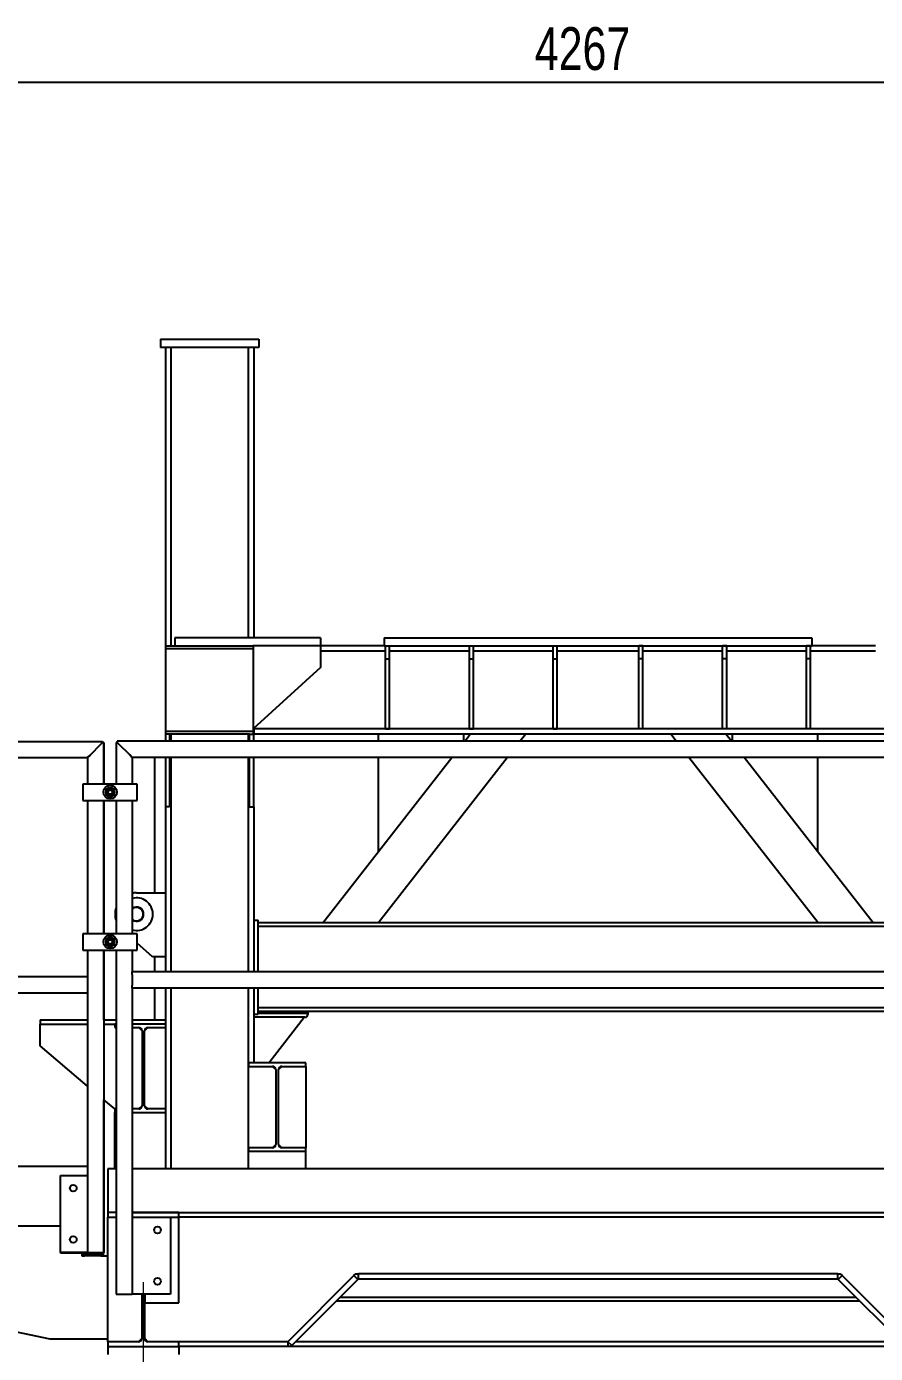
# Model space of a CAD drawing. Header units: millimetres. Extents: x 1293 to 41893, y 1011 to 26911.
# Drawn here: x 25349 to 27334, y 6389 to 9490 of the extents above; entities that cross this region are included whole.
import ezdxf

# ---------------------------------------------------------------- set-up
doc = ezdxf.new("R2010")
doc.units = ezdxf.units.MM
doc.header["$LTSCALE"] = 50
doc.linetypes.add('CENTERX2', pattern=[20.32, 12.7, -2.54, 2.54, -2.54])
for name, color, linetype in [('CAPA_1', 7, 'Continuous'), ('CLIP_BAR', 5, 'Continuous'), ('PASILLOS', 2, 'Continuous')]:
    doc.layers.add(name, color=color, linetype=linetype)
doc.styles.add('SLDTEXTSTYLE0', font='TXT', dxfattribs={"width": 0.75})
doc.dimstyles.new('SLDDIMSTYLE0', dxfattribs={"dimtxt": 100, "dimasz": 100, "dimexe": 0, "dimexo": 0.0625, "dimgap": 25, "dimtad": 2, "dimdec": 0, "dimrnd": 1e-09, "dimzin": 12, "dimdsep": 46, "dimtxsty": 'SLDTEXTSTYLE0', "dimsah": 1, "dimcen": 0.09, "dimadec": 0, "dimazin": 3, "dimtfac": 1, "dimtdec": 0, "dimtofl": 0, "dimtmove": 0, "dimatfit": 3, "dimfxl": 1, "dimfrac": 2, "dimtolj": 1, "dimtzin": 12, "dimarcsym": 0})

# ---------------------------------------------------------------- blocks, each defined once
blk = doc.blocks.new('_D_4')
at = {"layer": 'CAPA_1', "transparency": 16777216}
for p, q in [((24551.9, 7876.9), (24551.9, 9409.4)), ((28818.8, 7876.9), (28818.8, 9409.4)), ((28818.8, 9359.4), (24551.9, 9359.4))]:
    blk.add_line(p, q, dxfattribs=at)
for points in [[(24551.9, 9359.4), (24651.9, 9344), (24651.9, 9374.8)], [(28818.8, 9359.4), (28718.8, 9374.8), (28718.8, 9344)]]:
    blk.add_solid(points, dxfattribs=at)
at = {"layer": 'CAPA_1', "transparency": 16777216, "insert": (26537.6, 9488.3), "char_height": 100, "attachment_point": 1, "style": 'SLDTEXTSTYLE0'}
blk.add_mtext('4267', dxfattribs=at)

msp = doc.modelspace()

# ---------------------------------------------------------------- linework, layer by layer
at = {"color": 7, "linetype": 'Continuous', "lineweight": 25}
for p, q in [((25662.3530188, 8759.3905175), (25662.3530188, 8758.8505175)), ((25662.3530188, 8759.3905175), (25892.3530188, 8759.3905175)), ((25662.3530188, 8758.8505175), (25662.3530188, 8739.8005175)), ((25892.3530188, 8758.8505175), (25662.3530188, 8758.8505175)), ((25892.3530188, 8759.3905175), (25892.3530188, 8758.8505175)), ((25892.3530188, 8758.8505175), (25892.3530188, 8739.8005175)), ((25892.3530188, 8739.8005175), (25662.3530188, 8739.8005175)), ((25674.2290188, 8739.8005175), (25674.2290188, 7836.2481405)), ((25686.8290188, 8739.8005175), (25686.8290188, 8042.4961405)), ((25867.8770188, 8739.8005175), (25867.8770188, 8061.5461405)), ((25880.4770188, 8739.8005175), (25880.4770188, 8061.5461405)), ((25695.8530188, 8061.5461405), (25695.8530188, 8042.4961405)), ((26036.853019, 8061.5461405), (25695.8530188, 8061.5461405)), ((26036.853019, 8061.5461405), (26036.853019, 8042.4961405)), ((26185.3530188, 8061.5505175), (26185.3530188, 8042.5005175)), ((26185.3530188, 8061.5505175), (27185.3530188, 8061.5505175)), ((27185.3530188, 8061.5505175), (27185.3530188, 8042.5005175)), ((25675.4990188, 8036.1961405), (25675.4990188, 8042.4961405)), ((25675.4990188, 8042.4961405), (25879.2070188, 8042.4961405)), ((25675.4990188, 7842.5481405), (25675.4990188, 8036.1961405)), ((25675.4990188, 8036.1961405), (25879.2070188, 8036.1961405)), ((26036.853019, 8042.4961405), (25879.2070188, 8042.4961405)), ((25879.2070188, 8042.4961405), (25879.2070188, 8036.1961405)), ((25879.2070188, 8036.1961405), (25879.2070188, 7842.5481405)), ((26185.3530188, 8042.5005175), (26036.853019, 8042.5005175)), ((26036.853019, 8042.4961405), (26036.853019, 7992.4961405)), ((26185.3530188, 8042.5005175), (27185.3530188, 8042.5005175)), ((26188.5905188, 8042.5005175), (26198.1155188, 8042.5005175)), ((26188.5905188, 8012.5005175), (26188.5905188, 8042.5005175)), ((26198.1155188, 8012.5005175), (26198.1155188, 8042.5005175)), ((26384.5905188, 8012.5005175), (26384.5905188, 8042.5005175)), ((26384.5905188, 8042.5005175), (26394.1155188, 8042.5005175)), ((26394.1155188, 8012.5005175), (26394.1155188, 8042.5005175)), ((26580.5905188, 8042.5005175), (26590.1155188, 8042.5005175)), ((26580.5905188, 8012.5005175), (26580.5905188, 8042.5005175)), ((26590.1155188, 8012.5005175), (26590.1155188, 8042.5005175)), ((26780.5905188, 8012.5005175), (26780.5905188, 8042.5005175)), ((26790.1155188, 8042.5005175), (26780.5905188, 8042.5005175)), ((26790.1155188, 8012.5005175), (26790.1155188, 8042.5005175)), ((26986.1155188, 8042.5005175), (26976.5905188, 8042.5005175)), ((26976.5905188, 8012.5005175), (26976.5905188, 8042.5005175)), ((26986.1155188, 8012.5005175), (26986.1155188, 8042.5005175)), ((27172.5905188, 8012.5005175), (27172.5905188, 8042.5005175)), ((27182.1155188, 8042.5005175), (27172.5905188, 8042.5005175)), ((27182.1155188, 8012.5005175), (27182.1155188, 8042.5005175)), ((27333.8530185, 8042.5005175), (27185.3530188, 8042.5005175)), ((26188.5905188, 8029.9005175), (26036.853019, 8029.9005175)), ((26188.5905188, 7848.8525175), (26188.5905188, 8012.5005175)), ((26188.5905188, 8012.5005175), (26198.1155188, 8012.5005175)), ((26384.5905188, 8029.9005175), (26198.1155188, 8029.9005175)), ((26198.1155188, 7848.8525175), (26198.1155188, 8012.5005175)), ((26384.5905188, 8012.5005175), (26394.1155188, 8012.5005175)), ((26384.5905188, 7848.8525175), (26384.5905188, 8012.5005175)), ((26580.5905188, 8029.9005175), (26394.1155188, 8029.9005175)), ((26394.1155188, 7848.8525175), (26394.1155188, 8012.5005175)), ((26580.5905188, 8012.5005175), (26590.1155188, 8012.5005175)), ((26580.5905188, 7848.8525175), (26580.5905188, 8012.5005175)), ((26780.5905188, 8029.9005175), (26590.1155188, 8029.9005175)), ((26590.1155188, 7848.8525175), (26590.1155188, 8012.5005175)), ((26790.1155188, 8012.5005175), (26780.5905188, 8012.5005175)), ((26780.5905188, 7848.8525175), (26780.5905188, 8012.5005175)), ((26976.5905188, 8029.9005175), (26790.1155188, 8029.9005175)), ((26790.1155188, 7848.8525175), (26790.1155188, 8012.5005175)), ((26986.1155188, 8012.5005175), (26976.5905188, 8012.5005175)), ((26976.5905188, 7848.8525175), (26976.5905188, 8012.5005175)), ((27172.5905188, 8029.9005175), (26986.1155188, 8029.9005175)), ((26986.1155188, 7848.8525175), (26986.1155188, 8012.5005175)), ((27182.1155188, 8012.5005175), (27172.5905188, 8012.5005175)), ((27172.5905188, 7848.8525175), (27172.5905188, 8012.5005175)), ((27333.8530185, 8029.9005175), (27182.1155188, 8029.9005175)), ((27182.1155188, 7848.8525175), (27182.1155188, 8012.5005175)), ((26036.853019, 7992.4961405), (25879.2070188, 7848.8481405)), ((25880.4770188, 7850.0053723), (25880.4770188, 7836.2481405)), ((27490.2290188, 7848.8525175), (25880.4770188, 7848.8525175)), ((26188.5905188, 7848.8525175), (26198.1155188, 7848.8525175)), ((26384.5905188, 7848.8525175), (26394.1155188, 7848.8525175)), ((26580.5905188, 7848.8525175), (26590.1155188, 7848.8525175)), ((26790.1155188, 7848.8525175), (26780.5905188, 7848.8525175)), ((26986.1155188, 7848.8525175), (26976.5905188, 7848.8525175)), ((27182.1155188, 7848.8525175), (27172.5905188, 7848.8525175)), ((25683.7540188, 7836.2481405), (25674.2290188, 7836.2481405)), ((25674.2290188, 7836.2481405), (25674.2290188, 7819.8445175)), ((25879.2070188, 7842.5481405), (25675.4990188, 7842.5481405)), ((25675.4990188, 7836.2481405), (25675.4990188, 7842.5481405)), ((25683.7540188, 7836.2481405), (25683.7540188, 7819.8445175)), ((25870.9520188, 7836.2481405), (25683.7540188, 7836.2481405)), ((25686.8290188, 7836.2481405), (25686.8290188, 7819.8445175)), ((25867.8770188, 7836.2481405), (25867.8770188, 7819.8445175)), ((25870.9520188, 7819.8445175), (25870.9520188, 7836.2481405)), ((25870.9520188, 7836.2481405), (25880.4770188, 7836.2481405)), ((25879.2070188, 7842.5481405), (25879.2070188, 7836.2481405)), ((27490.2290188, 7836.2525175), (25880.4770188, 7836.2525175)), ((25880.4770188, 7819.8445175), (25880.4770188, 7836.2481405)), ((26171.5363618, 7836.2525175), (26171.5363618, 7819.8445175)), ((26371.5363618, 7819.8445175), (26371.5363618, 7836.2525175)), ((26373.7170272, 7819.8445175), (26386.5363618, 7836.2525175)), ((26502.6492778, 7819.8445175), (26515.4686124, 7836.2525175)), ((26868.0567597, 7819.8445175), (26855.2374251, 7836.2525175)), ((26996.9890103, 7819.8445175), (26984.1696758, 7836.2525175)), ((26999.1696758, 7836.2525175), (26999.1696758, 7819.8445175)), ((27199.1696758, 7819.8445175), (27199.1696758, 7836.2525175)), ((25674.2290188, 7781.7445175), (25674.2290188, 7666.2481405)), ((25683.7540188, 7781.7445175), (25683.7540188, 7666.2481405)), ((25686.8290188, 7781.7445175), (25686.8290188, 7280.8445175)), ((25867.8770188, 7781.7445175), (25867.8770188, 7280.8445175)), ((25870.9520188, 7666.2481405), (25870.9520188, 7781.7445175)), ((25880.4770188, 7666.2481405), (25880.4770188, 7781.7445175)), ((26042.1425325, 7395.4485175), (26343.9500448, 7781.7445175)), ((26171.0747831, 7395.4485175), (26472.8822955, 7781.7445175)), ((26171.5363618, 7781.7445175), (26171.5363618, 7561.0650666)), ((27199.6312544, 7395.4485175), (26897.8237421, 7781.7445175)), ((27328.5635051, 7395.4485175), (27026.7559927, 7781.7445175)), ((27199.1696758, 7561.0650666), (27199.1696758, 7781.7445175)), ((25683.7540188, 7666.2481405), (25674.2290188, 7666.2481405)), ((25674.2290188, 7666.2481405), (25674.2290188, 7280.8445175)), ((25870.9520188, 7666.2481405), (25880.4770188, 7666.2481405)), ((25880.4770188, 7666.2481405), (25880.4770188, 7280.8445175)), ((25606.5090188, 7465.7205175), (25674.2290188, 7465.7205175)), ((25621.7890722, 7411.4152193), (25622.6186442, 7411.4152193)), ((25622.6321343, 7419.9750175), (25621.803294, 7419.9750175)), ((25622.3837811, 7415.6336589), (25623.1837925, 7415.6336589)), ((25622.3839778, 7415.6844571), (25623.1839798, 7415.6844571)), ((25881.3530188, 7280.8445175), (25881.3530188, 7402.0705175)), ((25881.3530188, 7402.0705175), (25890.8780188, 7402.0705175)), ((25890.8780188, 7280.8445175), (25890.8780188, 7402.0705175)), ((27479.8280188, 7395.4485175), (25890.8780188, 7395.4485175)), ((27479.8280188, 7387.0665175), (25890.8780188, 7387.0665175)), ((25644.2290188, 7315.7205175), (25607.9970188, 7347.7086395)), ((25674.2290188, 7315.7205175), (25644.2290188, 7315.7205175)), ((25674.2290188, 7242.7445175), (25674.2290188, 6820.5705175)), ((25686.8290188, 7242.7445175), (25686.8290188, 6820.5705175)), ((25867.8770188, 7242.7445175), (25867.8770188, 6820.5705175)), ((25880.4770188, 7242.7445175), (25880.4770188, 7068.4505175)), ((25881.3530188, 7182.0705175), (25881.3530188, 7242.7445175)), ((25890.8780188, 7182.0705175), (25890.8780188, 7242.7445175)), ((27479.8280188, 7197.0745175), (25890.8780188, 7197.0745175)), ((25381.0280188, 7168.4955175), (25381.0280188, 7158.9705175)), ((25381.0280188, 7168.4955175), (25492.2390188, 7168.4955175)), ((25530.3390188, 7168.4955175), (25558.6550188, 7168.4955175)), ((25596.7550188, 7168.4955175), (25674.2290188, 7168.4955175)), ((25880.4770188, 7188.5260961), (25881.3530188, 7189.6473249)), ((25880.4770188, 7184.4955175), (25881.3530188, 7184.4955175)), ((26000.6080988, 7174.9705175), (25880.4770188, 7174.9705175)), ((25881.3530188, 7182.0705175), (25890.8780188, 7182.0705175)), ((27479.8280188, 7188.6925175), (25890.8780188, 7188.6925175)), ((25890.8780188, 7184.4955175), (26006.9530188, 7184.4955175)), ((25915.5959458, 7068.4505175), (25998.8184907, 7174.9705175)), ((26006.2602363, 7184.4955175), (26009.5392921, 7188.6925175)), ((26006.9530188, 7184.4955175), (26006.9530188, 7181.3154375)), ((25381.0280188, 7158.9705175), (25492.2390188, 7158.9705175)), ((25381.0280188, 7108.1705175), (25381.0280188, 7158.9705175)), ((25530.3390188, 7158.9705175), (25558.6550188, 7158.9705175)), ((25530.3390188, 7158.9705175), (25555.6780188, 7158.9705175)), ((25555.6780188, 7158.9705175), (25555.6780188, 7150.5885175)), ((25558.6550188, 7158.9705175), (25555.6780188, 7158.9705175)), ((25555.6780188, 7150.5885175), (25558.6550188, 7150.5885175)), ((25674.2290188, 7158.9705175), (25596.7550188, 7158.9705175)), ((25596.7550188, 7150.5885175), (25611.8120188, 7150.5885175)), ((25611.8120188, 7150.5885175), (25619.4320188, 7142.9685175)), ((25619.4320188, 7142.9685175), (25619.4320188, 6968.2165175)), ((25625.2740188, 7142.9685175), (25632.8940188, 7150.5885175)), ((25625.2740188, 6968.2165175), (25625.2740188, 7142.9685175)), ((25632.8940188, 7150.5885175), (25674.2290188, 7150.5885175)), ((25492.2390188, 7014.2005655), (25381.0280188, 7108.1705175)), ((25868.6780188, 7068.4505175), (25868.6780188, 7060.0685175)), ((26002.0280188, 7068.4505175), (25868.6780188, 7068.4505175)), ((25868.6780188, 7060.0685175), (25924.8120188, 7060.0685175)), ((25868.6780188, 6870.0765175), (25868.6780188, 7060.0685175)), ((25924.8120188, 7060.0685175), (25932.4320188, 7052.4485175)), ((25932.4320188, 7052.4485175), (25932.4320188, 6877.6965175)), ((25938.2740188, 7052.4485175), (25945.8940188, 7060.0685175)), ((25938.2740188, 6877.6965175), (25938.2740188, 7052.4485175)), ((25945.8940188, 7060.0685175), (26002.0280188, 7060.0685175)), ((26002.0280188, 7060.0685175), (26002.0280188, 7068.4505175)), ((26002.0280188, 7060.0685175), (26002.0280188, 6870.0765175)), ((25555.6780188, 6960.5965175), (25530.3390188, 6982.0072108)), ((25555.6780188, 6960.5965175), (25555.6780188, 6952.2145175)), ((25558.6550188, 6960.5965175), (25555.6780188, 6960.5965175)), ((25555.6780188, 6820.5705175), (25555.6780188, 6952.2145175)), ((25555.6780188, 6952.2145175), (25558.6550188, 6952.2145175)), ((25611.8120188, 6960.5965175), (25596.7550188, 6960.5965175)), ((25596.7550188, 6952.2145175), (25674.2290188, 6952.2145175)), ((25619.4320188, 6968.2165175), (25611.8120188, 6960.5965175)), ((25632.8940188, 6960.5965175), (25625.2740188, 6968.2165175)), ((25674.2290188, 6960.5965175), (25632.8940188, 6960.5965175)), ((25868.6780188, 6870.0765175), (25868.6780188, 6861.6945175)), ((25924.8120188, 6870.0765175), (25868.6780188, 6870.0765175)), ((25868.6780188, 6820.5705175), (25868.6780188, 6861.6945175)), ((25868.6780188, 6861.6945175), (26002.0280188, 6861.6945175)), ((25932.4320188, 6877.6965175), (25924.8120188, 6870.0765175)), ((25945.8940188, 6870.0765175), (25938.2740188, 6877.6965175)), ((26002.0280188, 6870.0765175), (25945.8940188, 6870.0765175)), ((26002.0280188, 6861.6945175), (26002.0280188, 6870.0765175)), ((26002.0280188, 6820.5705175), (26002.0280188, 6861.6945175)), ((25539.5490188, 6820.5705175), (25539.5490188, 6718.9705175)), ((25558.6550188, 6820.5705175), (25539.5490188, 6820.5705175)), ((27773.9550188, 6820.5705175), (25596.7550188, 6820.5705175)), ((25558.6550188, 6718.9705175), (25539.5490188, 6718.9705175)), ((25539.5490188, 6718.9705175), (25539.5490188, 6707.7945175)), ((25539.5490188, 6707.7945175), (25558.6550188, 6707.7945175)), ((25539.5490188, 6416.7105175), (25539.5490188, 6707.7945175)), ((25705.1570188, 6718.9705175), (25596.7550188, 6718.9705175)), ((25596.7550188, 6718.9705175), (27773.9550188, 6718.9705175)), ((25685.6550188, 6707.7945175), (25705.1570188, 6707.7945175)), ((25705.1570188, 6707.7945175), (25705.1570188, 6718.9705175)), ((27665.5490188, 6707.7945175), (25705.1570188, 6707.7945175)), ((25705.1570188, 6507.7945175), (25705.1570188, 6707.7945175)), ((26114.9343781, 6571.2918768), (26119.1770188, 6575.5345175)), ((26119.1770188, 6575.5345175), (26125.1770188, 6575.5345175)), ((26125.1770188, 6562.8345175), (26125.1770188, 6575.5345175)), ((27245.5290188, 6575.5345175), (26125.1770188, 6575.5345175)), ((27245.5290188, 6575.5345175), (27251.5290188, 6575.5345175)), ((27245.5290188, 6562.8345175), (27245.5290188, 6575.5345175)), ((27251.5290188, 6575.5345175), (27255.7716595, 6571.2918768)), ((26114.9343781, 6571.2918768), (25960.3530188, 6416.7105175)), ((26123.9146342, 6562.3116207), (25969.3332749, 6407.7302614)), ((26123.9146342, 6562.3116207), (26114.9343781, 6571.2918768)), ((27245.5290188, 6562.8345175), (26125.1770188, 6562.8345175)), ((27246.7914033, 6562.3116207), (27255.7716595, 6571.2918768)), ((27246.7914033, 6562.3116207), (27401.3727626, 6407.7302614)), ((27255.7716595, 6571.2918768), (27410.3530188, 6416.7105175)), ((25619.0510188, 6527.7945175), (25619.0510188, 6424.3305175)), ((25625.6550188, 6424.3305175), (25625.6550188, 6527.7945175)), ((25625.6550188, 6527.7945175), (25625.6550188, 6507.7945175)), ((26073.817531, 6512.2145175), (27296.8885065, 6512.2145175)), ((26082.199531, 6520.5965175), (27288.5065065, 6520.5965175)), ((25625.6550188, 6507.7945175), (25705.1570188, 6507.7945175)), ((25619.0510188, 6424.3305175), (25611.4310188, 6416.7105175)), ((25625.6550188, 6424.3305175), (25633.2750188, 6416.7105175)), ((25611.4310188, 6416.7105175), (25539.5490188, 6416.7105175)), ((25539.5490188, 6416.7105175), (25539.5490188, 6405.5345175)), ((25539.5490188, 6405.5345175), (25705.1570188, 6405.5345175)), ((25539.5490188, 6405.5345175), (25539.5490188, 6386.4845175)), ((25705.1570188, 6416.7105175), (25633.2750188, 6416.7105175)), ((25705.1570188, 6405.5345175), (25705.1570188, 6416.7105175)), ((25960.3530188, 6416.7105175), (25705.1570188, 6416.7105175)), ((25960.3530188, 6405.5345175), (25705.1570188, 6405.5345175)), ((25705.1570188, 6405.5345175), (25705.1570188, 6386.4845175)), ((25960.3530188, 6416.7105175), (25960.3530188, 6405.5345175)), ((25969.3332749, 6407.7302614), (25960.3530188, 6416.7105175)), ((27410.3530188, 6405.5345175), (25960.3530188, 6405.5345175)), ((27392.3925065, 6416.7105175), (25978.313531, 6416.7105175))]:
    msp.add_line(p, q, dxfattribs=at)
for centre, radius, start, end in [((25606.5090188, 7415.7205175), 50, 90, 101.2493970063), ((25606.5090188, 7415.7205175), 38.1, 0, 104.8334701882), ((25606.5090188, 7415.7205175), 50, 163.1525885368, 196.8474114632), ((25606.5090188, 7415.7205175), 16.675, 0, 125.7992830677), ((25606.5090188, 7415.7205175), 15.875, 0, 127.9101659345), ((25606.5090188, 7415.7205175), 15.875, 232.0898340655, 0), ((25606.5090188, 7415.7205175), 38.1, 255.1665298118, 0), ((25606.5090188, 7415.7205175), 16.675, 234.2007169323, 0), ((26000.6080988, 7181.3154375), 6.34492, 270, 0), ((25611.8120188, 7142.9685175), 7.62, 0, 90), ((25632.8940188, 7142.9685175), 7.62, 90, 180), ((25924.8120188, 7052.4485175), 7.62, 0, 90), ((25945.8940188, 7052.4485175), 7.62, 90, 180), ((25611.8120188, 6968.2165175), 7.62, 270, 0), ((25632.8940188, 6968.2165175), 7.62, 180, 270), ((25924.8120188, 6877.6965175), 7.62, 270, 0), ((25945.8940188, 6877.6965175), 7.62, 180, 270), ((25611.4310188, 6424.3305175), 7.62, 270, 0), ((25633.2750188, 6424.3305175), 7.62, 180, 270)]:
    msp.add_arc(centre, radius, start, end, dxfattribs=at)
at = {"layer": 'CAPA_1', "linetype": 'CENTERX2', "lineweight": 18}
msp.add_line((25622.3530188, 6555.5345175), (25622.3530188, 4417.4345175), dxfattribs=at)
at = {"layer": 'CLIP_BAR', "linetype": 'Continuous', "lineweight": 25}
for p, q in [((25607.9970188, 7719.5445175), (25480.9970188, 7719.5445175)), ((25480.9970188, 7719.5445175), (25480.9970188, 7681.4445175)), ((25540.1400088, 7705.0770687), (25540.3509686, 7705.229413)), ((25545.0367688, 7691.5092675), (25545.0367688, 7690.7790175)), ((25545.0367688, 7690.7790175), (25545.0367688, 7689.9852675)), ((25545.1117711, 7691.5092675), (25545.1175188, 7690.7793354)), ((25545.1237688, 7689.98561), (25545.1175188, 7690.7793354)), ((25607.9970188, 7681.4445175), (25607.9970188, 7719.5445175)), ((25480.9970188, 7681.4445175), (25607.9970188, 7681.4445175)), ((25607.9970188, 7369.5445175), (25480.9970188, 7369.5445175)), ((25480.9970188, 7369.5445175), (25480.9970188, 7331.4445175)), ((25540.1400088, 7355.0770687), (25540.3509686, 7355.229413)), ((25607.9970188, 7331.4445175), (25607.9970188, 7369.5445175)), ((25480.9970188, 7331.4445175), (25607.9970188, 7331.4445175)), ((25545.0367688, 7341.5092675), (25545.0367688, 7340.7790175)), ((25545.0367688, 7340.7790175), (25545.0367688, 7339.9852675)), ((25545.1117711, 7341.5092675), (25545.1175188, 7340.7793354)), ((25545.1237688, 7339.98561), (25545.1175188, 7340.7793354))]:
    msp.add_line(p, q, dxfattribs=at)
at = {"layer": 'CLIP_BAR', "linetype": 'Continuous', "lineweight": 25, "flags": 128}
for points in [[(25541.3056087, 7691.4818544), (25543.0983528, 7690.9638804), (25545.0367688, 7690.7790175)], [(25545.1175188, 7690.7793354), (25547.0544191, 7690.9794557), (25548.8322442, 7691.5072261)], [(25551.2421665, 7699.6868481), (25551.3404701, 7700.2688596), (25551.3867688, 7701.0342675)], [(25551.2421665, 7349.6868481), (25551.3404701, 7350.2688596), (25551.3867688, 7351.0342675)], [(25541.3056087, 7341.4818544), (25543.0983528, 7340.9638804), (25545.0367688, 7340.7790175)], [(25545.1175188, 7340.7793354), (25547.0544191, 7340.9794557), (25548.8322442, 7341.5072261)]]:
    msp.add_lwpolyline(points, dxfattribs=at)
at = {"layer": 'CLIP_BAR', "linetype": 'Continuous', "lineweight": 25}
for centre, radius in [((25545.0367688, 7701.0342675), 15.875), ((25545.0367688, 7701.0342675), 9.454018), ((25545.0367688, 7701.0342675), 4.8846154), ((25545.0367688, 7351.0342675), 15.875), ((25545.0367688, 7351.0342675), 9.454018), ((25545.0367688, 7351.0342675), 4.8846154)]:
    msp.add_circle(centre, radius, dxfattribs=at)
for centre, radius, start, end in [((25545.0367688, 7701.0342675), 11.049, 270.4511525322, 270), ((25545.0367688, 7701.0342675), 10.25525, 189.7625695076, 230.7982485159), ((25545.0367688, 7701.0342675), 10.25525, 130.7913537976, 169.9220115481), ((25545.0367688, 7701.0342675), 10.25525, 70.8297520956, 109.2999914694), ((25545.0367688, 7701.0342675), 6.35, 0, 44.8882918229), ((25545.0367688, 7701.0342675), 10.25525, 309.5426454977, 349.7086451468), ((25545.0367688, 7701.0342675), 10.25525, 10.3387467868, 49.1118955886), ((25545.0367688, 7351.0342675), 11.049, 270.4511525322, 270), ((25545.0367688, 7351.0342675), 10.25525, 189.7625695076, 230.7982485159), ((25545.0367688, 7351.0342675), 10.25525, 130.7913537976, 169.9220115481), ((25545.0367688, 7351.0342675), 10.25525, 70.8297520956, 109.2999914694), ((25545.0367688, 7351.0342675), 6.35, 0, 44.8882918229), ((25545.0367688, 7351.0342675), 10.25525, 309.5426454977, 349.7086451468), ((25545.0367688, 7351.0342675), 10.25525, 10.3387467868, 49.1118955886)]:
    msp.add_arc(centre, radius, start, end, dxfattribs=at)
for points, knots in [([(25539.5371848, 7710.5592675), (25539.0599226, 7709.7325281), (25538.0950491, 7708.0611222), (25536.6655024, 7705.584784), (25535.2989944, 7703.2176449), (25534.4612692, 7701.7664921), (25534.0385688, 7701.0342675)], [0, 0, 0, 0, 0.2646176718, 0.5349733347, 0.7653562273, 1, 1, 1, 1]), ([(25534.0385688, 7701.0342675), (25534.5158151, 7700.2075556), (25535.4806576, 7698.5362033), (25536.9101882, 7696.059893), (25538.2767107, 7693.6927288), (25539.1144682, 7692.24152), (25539.5371848, 7691.5092675)], [0, 0, 0, 0, 0.2646061211, 0.5349506065, 0.7653448938, 1, 1, 1, 1]), ([(25551.3867688, 7701.0342675), (25551.2917151, 7700.204971), (25551.1009646, 7698.5407659), (25549.6325701, 7696.4276987), (25547.532535, 7695.0150739), (25545.0359159, 7694.518405), (25542.5444047, 7695.0150727), (25540.4290867, 7696.4277032), (25539.0170066, 7698.5407488), (25538.5222816, 7701.0343307), (25539.0167058, 7703.5275325), (25540.4302952, 7705.6417231), (25542.5399069, 7707.0501765), (25545.0528164, 7707.5624679), (25547.469618, 7707.007532), (25549.0676893, 7706.2104025), (25549.5260479, 7705.5234915), (25549.5278108, 7705.5208495)], [0, 0, 0, 0, 0.0712683268, 0.1430189347, 0.2141542943, 0.2856860709, 0.3572178474, 0.428353207, 0.5001038149, 0.5713721417, 0.6426404686, 0.7143910764, 0.785526436, 0.8570582126, 0.9285899891, 0.9997253488, 1, 1, 1, 1]), ([(25549.5356426, 7705.5156328), (25548.9693274, 7705.9542702), (25547.8385257, 7706.8301285), (25545.7175438, 7707.3283308), (25543.5942358, 7707.1379851), (25541.6710873, 7706.2420988), (25540.1776734, 7704.7765087), (25539.2700072, 7702.9110352), (25539.0433324, 7700.8772353), (25539.5054895, 7698.9031371), (25540.5885612, 7697.2225259), (25542.1555263, 7696.0110004), (25544.0140866, 7695.4058085), (25545.9473708, 7695.4541989), (25547.7288451, 7696.1426744), (25549.1614856, 7697.3711173), (25550.0852746, 7698.9908122), (25550.4117087, 7700.8040757), (25550.1071882, 7702.5924112), (25549.2881631, 7704.1224364), (25548.4312269, 7704.8157842), (25548.0360962, 7705.1354848)], [0, 0, 0, 0, 0.05806454917, 0.1159415908, 0.17327962953, 0.22984252808, 0.28605538124, 0.34129897388, 0.39638851746, 0.45031324443, 0.50409043092, 0.55688148641, 0.60934066147, 0.66100258914, 0.71214180625, 0.76267645374, 0.81249444824, 0.8619037172, 0.91039972243, 0.95868558417, 1, 1, 1, 1]), ([(25550.5363527, 7710.5592675), (25549.2086073, 7710.5592675), (25546.9761431, 7710.5592675), (25543.7117456, 7710.5592675), (25541.3756626, 7710.5592675), (25539.996701, 7710.5592675), (25539.5371848, 7710.5592675)], [0, 0, 0, 0, 0.36617943412, 0.61569220336, 0.87193575927, 1, 1, 1, 1]), ([(25539.5371848, 7691.5092675), (25539.9967084, 7691.5092675), (25541.3526689, 7691.5092675), (25543.6874172, 7691.5092675), (25546.9529018, 7691.5092675), (25549.2086106, 7691.5092675), (25550.5363527, 7691.5092675)], [0, 0, 0, 0, 0.1280647744, 0.377893031, 0.6338190398, 1, 1, 1, 1]), ([(25544.2472525, 7706.0534918), (25544.7480795, 7706.1591289), (25545.8187708, 7706.3849648), (25547.5299508, 7706.0807159), (25549.1573831, 7705.2118632), (25550.4802716, 7703.8099903), (25551.175353, 7702.3168519), (25551.3347402, 7701.3499064), (25551.3867688, 7701.0342675)], [0, 0, 0, 0, 0.1541146851, 0.3294736057, 0.5134005988, 0.7040898972, 0.9034064076, 1, 1, 1, 1]), ([(25548.0360962, 7705.1354848), (25547.9017127, 7705.2279184), (25547.5354488, 7705.4798472), (25546.8764459, 7705.7947881), (25546.0480014, 7706.0375856), (25545.1596281, 7706.1481517), (25544.5546369, 7706.0853832), (25544.2472525, 7706.0534918)], [0, 0, 0, 0, 0.1223649608, 0.3335071852, 0.5446494096, 0.7686451522, 1, 1, 1, 1]), ([(25556.0349688, 7701.0342675), (25555.5577224, 7701.8609794), (25554.59288, 7703.5323317), (25553.1633493, 7706.008642), (25551.7968268, 7708.3758062), (25550.9590693, 7709.8270151), (25550.5363527, 7710.5592675)], [0, 0, 0, 0, 0.2646061211, 0.5349506065, 0.7653448938, 1, 1, 1, 1]), ([(25550.5363527, 7691.5092675), (25551.013615, 7692.3360069), (25551.9784884, 7694.0074129), (25553.4080351, 7696.4837511), (25554.7745432, 7698.8508902), (25555.6122683, 7700.3020429), (25556.0349688, 7701.0342675)], [0, 0, 0, 0, 0.2646176718, 0.5349733347, 0.7653562273, 1, 1, 1, 1]), ([(25539.5371848, 7360.5592675), (25539.0599226, 7359.7325281), (25538.0950491, 7358.0611222), (25536.6655024, 7355.584784), (25535.2989944, 7353.2176449), (25534.4612692, 7351.7664921), (25534.0385688, 7351.0342675)], [0, 0, 0, 0, 0.2646176718, 0.5349733347, 0.7653562273, 1, 1, 1, 1]), ([(25534.0385688, 7351.0342675), (25534.5158151, 7350.2075556), (25535.4806576, 7348.5362033), (25536.9101882, 7346.059893), (25538.2767107, 7343.6927288), (25539.1144682, 7342.24152), (25539.5371848, 7341.5092675)], [0, 0, 0, 0, 0.2646061211, 0.5349506065, 0.7653448938, 1, 1, 1, 1]), ([(25551.3867688, 7351.0342675), (25551.2917151, 7350.204971), (25551.1009646, 7348.5407659), (25549.6325701, 7346.4276987), (25547.532535, 7345.0150739), (25545.0359159, 7344.518405), (25542.5444047, 7345.0150727), (25540.4290867, 7346.4277032), (25539.0170066, 7348.5407488), (25538.5222816, 7351.0343307), (25539.0167058, 7353.5275325), (25540.4302952, 7355.6417231), (25542.5399069, 7357.0501765), (25545.0528164, 7357.5624679), (25547.469618, 7357.007532), (25549.0676893, 7356.2104025), (25549.5260479, 7355.5234915), (25549.5278108, 7355.5208495)], [0, 0, 0, 0, 0.0712683268, 0.1430189347, 0.2141542943, 0.2856860709, 0.3572178474, 0.428353207, 0.5001038149, 0.5713721417, 0.6426404686, 0.7143910764, 0.785526436, 0.8570582126, 0.9285899891, 0.9997253488, 1, 1, 1, 1]), ([(25549.5356426, 7355.5156328), (25548.9693274, 7355.9542702), (25547.8385257, 7356.8301285), (25545.7175438, 7357.3283308), (25543.5942358, 7357.1379851), (25541.6710873, 7356.2420988), (25540.1776734, 7354.7765087), (25539.2700072, 7352.9110352), (25539.0433324, 7350.8772353), (25539.5054895, 7348.9031371), (25540.5885612, 7347.2225259), (25542.1555263, 7346.0110004), (25544.0140866, 7345.4058085), (25545.9473708, 7345.4541989), (25547.7288451, 7346.1426744), (25549.1614856, 7347.3711173), (25550.0852746, 7348.9908122), (25550.4117087, 7350.8040757), (25550.1071882, 7352.5924112), (25549.2881631, 7354.1224364), (25548.4312269, 7354.8157842), (25548.0360962, 7355.1354848)], [0, 0, 0, 0, 0.05806454917, 0.1159415908, 0.17327962953, 0.22984252808, 0.28605538124, 0.34129897388, 0.39638851746, 0.45031324443, 0.50409043092, 0.55688148641, 0.60934066147, 0.66100258914, 0.71214180625, 0.76267645374, 0.81249444824, 0.8619037172, 0.91039972243, 0.95868558417, 1, 1, 1, 1]), ([(25550.5363527, 7360.5592675), (25549.2086073, 7360.5592675), (25546.9761431, 7360.5592675), (25543.7117456, 7360.5592675), (25541.3756626, 7360.5592675), (25539.996701, 7360.5592675), (25539.5371848, 7360.5592675)], [0, 0, 0, 0, 0.36617943412, 0.61569220336, 0.87193575927, 1, 1, 1, 1]), ([(25544.2472525, 7356.0534918), (25544.7480795, 7356.1591289), (25545.8187708, 7356.3849648), (25547.5299508, 7356.0807159), (25549.1573831, 7355.2118632), (25550.4802716, 7353.8099903), (25551.175353, 7352.3168519), (25551.3347402, 7351.3499064), (25551.3867688, 7351.0342675)], [0, 0, 0, 0, 0.1541146851, 0.3294736057, 0.5134005988, 0.7040898972, 0.9034064076, 1, 1, 1, 1]), ([(25548.0360962, 7355.1354848), (25547.9017127, 7355.2279184), (25547.5354488, 7355.4798472), (25546.8764459, 7355.7947881), (25546.0480014, 7356.0375856), (25545.1596281, 7356.1481517), (25544.5546369, 7356.0853832), (25544.2472525, 7356.0534918)], [0, 0, 0, 0, 0.1223649608, 0.3335071852, 0.5446494096, 0.7686451522, 1, 1, 1, 1]), ([(25556.0349688, 7351.0342675), (25555.5577224, 7351.8609794), (25554.59288, 7353.5323317), (25553.1633493, 7356.008642), (25551.7968268, 7358.3758062), (25550.9590693, 7359.8270151), (25550.5363527, 7360.5592675)], [0, 0, 0, 0, 0.2646061211, 0.5349506065, 0.7653448938, 1, 1, 1, 1]), ([(25550.5363527, 7341.5092675), (25551.013615, 7342.3360069), (25551.9784884, 7344.0074129), (25553.4080351, 7346.4837511), (25554.7745432, 7348.8508902), (25555.6122683, 7350.3020429), (25556.0349688, 7351.0342675)], [0, 0, 0, 0, 0.2646176718, 0.5349733347, 0.7653562273, 1, 1, 1, 1]), ([(25539.5371848, 7341.5092675), (25539.9967084, 7341.5092675), (25541.3526689, 7341.5092675), (25543.6874172, 7341.5092675), (25546.9529018, 7341.5092675), (25549.2086106, 7341.5092675), (25550.5363527, 7341.5092675)], [0, 0, 0, 0, 0.1280647744, 0.377893031, 0.6338190398, 1, 1, 1, 1])]:
    msp.add_open_spline(points, degree=3, knots=knots, dxfattribs=at)
at = {"layer": 'PASILLOS', "linetype": 'Continuous', "lineweight": 25}
for p, q in [((24610.9970188, 7819.5445175), (25527.2910188, 7819.5445175)), ((25498.3350188, 7787.5405175), (25524.2430188, 7813.4485175)), ((25524.2430188, 7813.4485175), (25527.2910188, 7816.4965175)), ((25527.2910188, 7816.4965175), (25524.2430188, 7813.4485175)), ((25527.2910188, 7816.4965175), (25527.2910188, 7819.5445175)), ((25527.2960188, 7819.5445175), (25527.2910188, 7819.5445175)), ((25530.3390188, 7816.4965175), (25527.2910188, 7816.4965175)), ((25527.2960188, 7816.4965175), (25527.2960188, 7819.5445175)), ((25530.3390188, 7816.4965175), (25530.3390188, 7719.5445175)), ((25530.3440188, 7816.4965175), (25530.3390188, 7816.4965175)), ((25530.3440188, 7719.5445175), (25530.3440188, 7816.4965175)), ((25558.6550188, 7816.8445175), (25558.6550188, 7719.5445175)), ((25561.6550188, 7816.8445175), (25558.6550188, 7816.8445175)), ((25561.6550188, 7819.8445175), (25561.6550188, 7816.8445175)), ((27809.0550188, 7819.8445175), (25561.6550188, 7819.8445175)), ((25564.7510188, 7813.7485175), (25561.6550188, 7816.8445175)), ((25561.6550188, 7816.8445175), (25564.7510188, 7813.7485175)), ((25590.6590188, 7787.8405175), (25564.7510188, 7813.7485175)), ((25492.2390188, 7781.4445175), (25498.3350188, 7787.5405175)), ((25498.3350188, 7787.5405175), (25492.2390188, 7781.4445175)), ((25596.7550188, 7781.7445175), (25590.6590188, 7787.8405175)), ((25590.6590188, 7787.8405175), (25596.7550188, 7781.7445175)), ((24646.0490188, 7781.4445175), (25492.2390188, 7781.4445175)), ((25492.2390188, 7781.4445175), (25492.2390188, 7719.5445175)), ((27773.9550188, 7781.7445175), (25596.7550188, 7781.7445175)), ((25596.7550188, 7781.7445175), (25596.7550188, 7719.5445175)), ((25648.3070188, 7781.7445175), (25648.3070188, 7465.7205175)), ((25492.2390188, 7681.4445175), (25492.2390188, 7369.5445175)), ((25530.3390188, 7681.4445175), (25530.3390188, 7369.5445175)), ((25530.3440188, 7369.5445175), (25530.3440188, 7681.4445175)), ((25558.6550188, 7681.4445175), (25558.6550188, 7369.5445175)), ((25596.7550188, 7681.4445175), (25596.7550188, 7369.5445175)), ((25492.2390188, 7331.4445175), (25492.2390188, 7269.5445175)), ((25530.3390188, 7331.4445175), (25530.3390188, 6625.4945175)), ((25530.3440188, 7168.4955175), (25530.3440188, 7331.4445175)), ((25558.6550188, 7331.4445175), (25558.6550188, 6527.7945175)), ((25596.7550188, 7331.4445175), (25596.7550188, 7280.8445175)), ((25648.3070188, 7315.7205175), (25648.3070188, 7280.8445175)), ((25492.2390188, 7269.5445175), (24646.0490188, 7269.5445175)), ((25492.2390188, 7269.5445175), (25492.2390188, 7263.4485175)), ((25492.2390188, 7263.4485175), (25492.2390188, 7237.5405175)), ((25596.7550188, 7274.7485175), (25596.7550188, 7280.8445175)), ((27773.9550188, 7280.8445175), (25596.7550188, 7280.8445175)), ((25596.7550188, 7274.7485175), (25596.7550188, 7248.8405175)), ((25492.2390188, 7231.4445175), (24646.0490188, 7231.4445175)), ((25492.2390188, 7237.5405175), (25492.2390188, 7231.4445175)), ((25492.2390188, 7231.4445175), (25492.2390188, 6625.4945175)), ((25596.7550188, 7242.7445175), (25596.7550188, 7248.8405175)), ((27773.9550188, 7242.7445175), (25596.7550188, 7242.7445175)), ((25596.7550188, 7242.7445175), (25596.7550188, 6527.7945175)), ((25648.3070188, 7242.7445175), (25648.3070188, 7168.4955175)), ((25530.3440188, 6805.4945175), (25530.3440188, 6982.002986)), ((24646.0490188, 6826.9445175), (25492.2390188, 6826.9445175)), ((25428.7390188, 6625.4945175), (25428.7390188, 6805.4945175)), ((25428.7390188, 6805.4945175), (25492.2390188, 6805.4945175)), ((25530.3440188, 6805.4945175), (25530.3390188, 6805.4945175)), ((25530.3440188, 6625.4945175), (25530.3440188, 6805.4945175)), ((25596.7550188, 6707.7945175), (25685.6550188, 6707.7945175)), ((25685.6550188, 6707.7945175), (25685.6550188, 6527.7945175)), ((24709.5490188, 6687.2445175), (25428.7390188, 6687.2445175)), ((25492.2390188, 6625.4945175), (25428.7390188, 6625.4945175)), ((25428.7490188, 6625.4945175), (25428.7490188, 6623.7445175)), ((25478.7490188, 6623.7445175), (25428.7490188, 6623.7445175)), ((25478.7490188, 6623.4905175), (25478.7490188, 6625.4945175)), ((25478.7490188, 6625.4945175), (25478.7490188, 6623.7445175)), ((25478.7490188, 6623.4905175), (25478.7490188, 6617.3945175)), ((25478.7490188, 6617.3945175), (25484.8450188, 6617.3945175)), ((25481.7970188, 6623.4905175), (25481.7970188, 6625.4945175)), ((25523.4530188, 6620.4425175), (25484.8450188, 6620.4425175)), ((25523.4530188, 6617.3945175), (25484.8450188, 6617.3945175)), ((25492.2390188, 6625.4945175), (25498.3350188, 6625.4945175)), ((25498.3350188, 6625.4945175), (25524.2430188, 6625.4945175)), ((25523.4530188, 6617.3945175), (25539.5490188, 6617.3945175)), ((25524.2430188, 6625.4945175), (25530.3390188, 6625.4945175)), ((25526.5010188, 6625.4945175), (25526.5010188, 6623.4905175)), ((25529.5490188, 6625.4945175), (25529.5490188, 6623.4905175)), ((25530.3390188, 6625.4945175), (25530.3440188, 6625.4945175)), ((25404.5490188, 6422.3945175), (24599.5490188, 6593.5945175)), ((25558.6550188, 6527.7945175), (25564.7510188, 6527.7945175)), ((25564.7510188, 6527.7945175), (25590.6590188, 6527.7945175)), ((25590.6590188, 6527.7945175), (25596.7550188, 6527.7945175)), ((25685.6550188, 6527.7945175), (25596.7550188, 6527.7945175)), ((25539.5490188, 6422.3945175), (25404.5490188, 6422.3945175))]:
    msp.add_line(p, q, dxfattribs=at)
at = {"layer": 'PASILLOS', "linetype": 'Continuous', "lineweight": 25, "flags": 128}
for points in [[(25450.9506979, 6776.9744154), (25450.8580487, 6776.3527122), (25450.856591, 6774.6498337)], [(25450.9506979, 6656.9744154), (25450.8580487, 6656.3527122), (25450.856591, 6654.6498337)]]:
    msp.add_lwpolyline(points, dxfattribs=at)
at = {"layer": 'PASILLOS', "linetype": 'Continuous', "lineweight": 25}
for centre in [(25458.7390188, 6775.4945175), (25655.6550188, 6677.7945175), (25458.7390188, 6655.4945175), (25655.6550188, 6557.7945175)]:
    msp.add_circle(centre, 7.9375, dxfattribs=at)
for centre, radius, start, end in [((25484.8450188, 6623.4905175), 6.096, 180, 270), ((25484.8450188, 6623.4905175), 3.048, 180, 270), ((25523.4530188, 6623.4905175), 6.096, 270, 0), ((25523.4530188, 6623.4905175), 3.048, 270, 0)]:
    msp.add_arc(centre, radius, start, end, dxfattribs=at)

# ---------------------------------------------------------------- dimensions: what is measured, and where the dimension line sits
at = {"layer": 'CAPA_1'}
dim = msp.add_linear_dim(base=(24551.9240188, 9359.3905175), p1=(28818.7820188, 7813.4485175), p2=(24551.9240188, 7813.4485175), dimstyle='SLDDIMSTYLE0', dxfattribs=at)
dim.commit()
dim.dimension.update_dxf_attribs({"geometry": '_D_4', "text_midpoint": (26685.3530188, 9359.3905175), "dimtype": 160})

doc.saveas('drawing.dxf')
